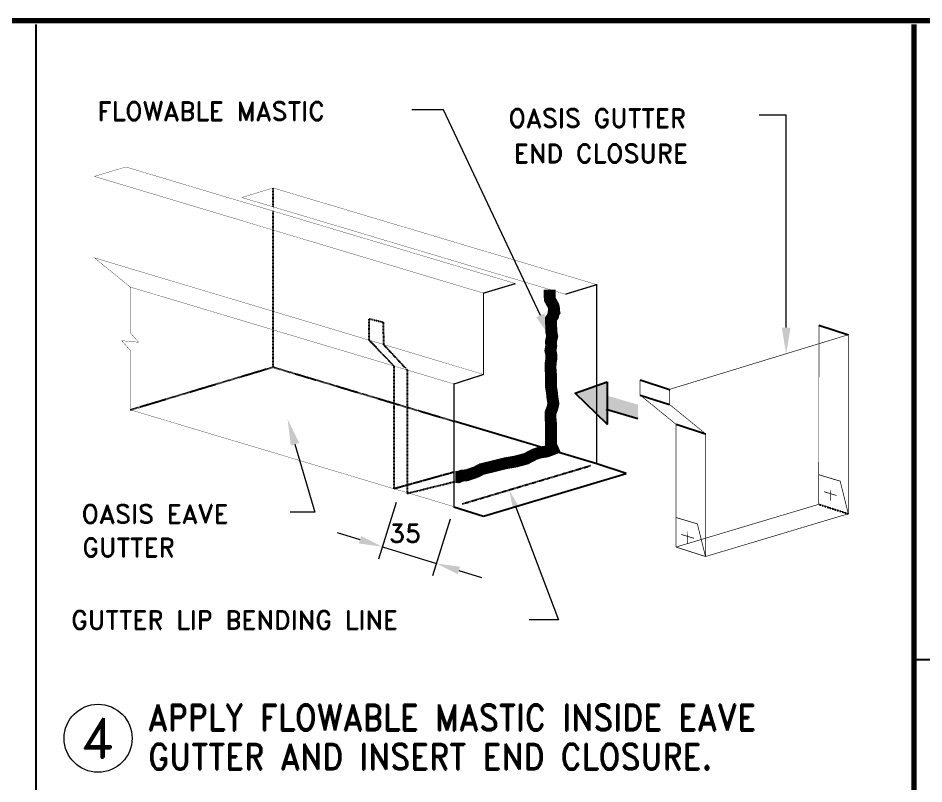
# Model space of a CAD drawing. Header units: millimetres. Extents: x 0 to 2669304, y -3314102 to 0.
# Drawn here: x 2506112 to 2523117, y -3173243 to -3158861 of the extents above; entities that cross this region are included whole.
import ezdxf

# ---------------------------------------------------------------- set-up
doc = ezdxf.new("R2010")
doc.units = ezdxf.units.MM
doc.header["$LTSCALE"] = 0.4
doc.header["$MEASUREMENT"] = 0
doc.header["$PDMODE"] = 34
doc.linetypes.add('HIDDEN', pattern=[0.375, 0.25, -0.125])
doc.linetypes.add('HIDDEN2', pattern=[0.1875, 0.125, -0.0625])
for name, color, linetype in [('COL', 4, 'Continuous'), ('M-Purlin', 213, 'Continuous'), ('SECONDARY', 6, 'Continuous'), ('TRIMS', 144, 'Continuous')]:
    doc.layers.add(name, color=color, linetype=linetype)
doc.layers.add('Dimensions', color=5, linetype='Continuous', lineweight=0)
doc.layers.add('TEXT', color=7, linetype='Continuous', lineweight=13)
doc.styles.add('ROMAND', font='romand.shx')

msp = doc.modelspace()

# ---------------------------------------------------------------- linework, layer by layer
at = {"layer": 'COL'}
msp.add_line((2506442.734, -3158979.5828), (2506442.734, -3185592.6675), dxfattribs=at)
at = {"layer": 'Defpoints', "color": 0, "linetype": 'ByBlock'}
for p in [(2513283.299, -3167723.225), (2514295.0658, -3168037.0489)]:
    msp.add_point(p, dxfattribs=at)
at = {"layer": 'Dimensions'}
for p, q in [((2514096.3342, -3160584.4622), (2513501.6162, -3160584.4622)), ((2515916.6579, -3164445.1677), (2514096.3342, -3160584.4622)), ((2520022.006, -3160680.1752), (2520530.9262, -3160680.1752)), ((2520530.9262, -3164672.8721), (2520530.9262, -3160680.1752)), ((2511309.5167, -3166864.2144), (2511681.5454, -3168136.529)), ((2513210.5322, -3167957.8248), (2512879.9497, -3169023.6211)), ((2515455.4098, -3168048.7485), (2516257.2118, -3170159.3453)), ((2511681.5454, -3168136.529), (2511220.357, -3168136.529)), ((2514222.299, -3168271.6487), (2513891.7165, -3169337.445)), ((2512530.4369, -3168658.0411), (2512108.1572, -3168527.0608)), ((2512952.7165, -3168789.0213), (2513964.4833, -3169102.8452)), ((2514386.763, -3169233.8254), (2514809.0427, -3169364.8057)), ((2516257.2118, -3170159.3453), (2515708.7689, -3170159.3453))]:
    msp.add_line(p, q, dxfattribs=at)
for points in [[(2515990.7142, -3164410.2502), (2515842.6016, -3164480.0853), (2516126.1632, -3164889.5053)], [(2520612.8015, -3164672.8721), (2520449.0509, -3164672.8721), (2520530.9262, -3165164.1239)], [(2511230.932, -3166887.1928), (2511388.1014, -3166841.2359), (2511171.6462, -3166392.7061)], [(2515401.1316, -3168069.3684), (2515509.688, -3168028.1285), (2515331.6901, -3167723.0791)], [(2512552.2669, -3168587.6611), (2512508.6068, -3168728.421), (2512952.7165, -3168789.0213)], [(2514408.5931, -3169163.4455), (2514364.933, -3169304.2054), (2513964.4833, -3169102.8452)]]:
    msp.add_solid(points, dxfattribs=at)
at = {"layer": 'M-Purlin', "linetype": 'Continuous'}
msp.add_line((2522931.5932, -3170903.5929), (2539605.6915, -3170903.5929), dxfattribs=at)
at = {"layer": 'M-Purlin', "linetype": 'Continuous', "const_width": 98.2504}
msp.add_lwpolyline([(2461913.4555, -3187894.1192), (2539605.6915, -3187894.1192), (2539605.6915, -3158910.2629), (2461913.4555, -3158910.2629)], close=True, dxfattribs=at)
msp.add_lwpolyline([(2522931.5932, -3158979.5828), (2522931.5932, -3185592.6675)], dxfattribs=at)
at = {"layer": 'SECONDARY'}
for points in [[(2517173.1174, -3165690.395), (2517173.1174, -3166488.1767), (2516571.692, -3165904.9778), (2517173.1174, -3165690.395)], [(2517154.7505, -3166207.8111), (2517749.3426, -3166382.6411)]]:
    msp.add_lwpolyline(points, dxfattribs=at)
for points in [[(2516571.692, -3165904.9778), (2517173.1174, -3165690.395), (2516571.692, -3165904.9778), (2517173.1174, -3166488.1767)], [(2517170.4466, -3165951.0039), (2517749.3426, -3166120.9246), (2517170.4466, -3166212.4219), (2517749.3426, -3166382.6411)]]:
    msp.add_solid(points, dxfattribs=at)
at = {"layer": 'TEXT'}
msp.add_circle((2507613.2637, -3172385.7876), 638.6273, dxfattribs=at)
at = {"layer": 'TRIMS', "linetype": 'Continuous'}
for p, q in [((2514849.2716, -3168215.2225), (2517529.7318, -3167412.339)), ((2514295.0648, -3168037.0486), (2514849.2716, -3168215.2225))]:
    msp.add_line(p, q, dxfattribs=at)
for points, const_width in [([(2508134.5463, -3161657.1613), (2507542.4121, -3161834.5244), (2507542.4107, -3163361.8134), (2508216.905, -3163911.6814), (2508216.905, -3164770.4119), (2508374.3659, -3164948.6784), (2508054.6493, -3164918.8067), (2508216.905, -3165101.7352), (2508216.905, -3166216.7686), (2514295.0648, -3168037.3718)], 5.8527), ([(2516975.525, -3163866.6917), (2510899.0811, -3162050.5976), (2510311.3951, -3162230.2713)], 5.8527), ([(2515449.1129, -3163846.6765), (2514849.2649, -3164026.3502), (2514849.2649, -3165553.6399), (2514295.0648, -3165732.2847), (2514295.0658, -3168037.3715)], 23.411), ([(2516975.525, -3167234.165), (2516975.525, -3163866.6917), (2516387.8389, -3164046.3653)], 23.411), ([(2521145.4863, -3164976.234), (2521145.6637, -3164628.5678)], 11.7055), ([(2518343.2003, -3165832.9788), (2518343.2, -3166117.9575), (2519017.6943, -3166667.8255), (2519017.6943, -3168972.9127), (2521698.1545, -3168170.0291), (2521699.6892, -3165162.0056), (2521699.8705, -3164806.7417), (2518343.2003, -3165832.9788)], 11.7055), ([(2517788.9935, -3165654.8049), (2517788.9932, -3165939.7836), (2518463.4875, -3166489.6516), (2518463.4875, -3168794.7387)], 11.7055), ([(2521143.9477, -3167991.8552), (2521698.1545, -3168170.0291)], 13.9351), ([(2518463.4875, -3168794.7387), (2519017.6943, -3168972.9127)], 13.9351)]:
    msp.add_lwpolyline(points, dxfattribs=dict(at, const_width=const_width))
at = {"layer": 'TRIMS'}
for points, const_width in [([(2508134.5463, -3161657.1613), (2515449.1129, -3163846.6765)], 5.8527), ([(2514849.2649, -3164026.3502), (2507542.4121, -3161834.5245)], 5.8527), ([(2516387.8389, -3164046.3653), (2510309.6791, -3162229.7584)], 5.8527), ([(2510898.8604, -3162483.3442), (2510898.8999, -3162405.8615)], 2.4582), ([(2507542.4107, -3163361.8134), (2514849.2649, -3165553.6399)], 5.8527), ([(2508216.905, -3163911.6814), (2514295.0648, -3165732.2847)], 5.8527)]:
    msp.add_lwpolyline(points, dxfattribs=dict(at, const_width=const_width))
at = {"layer": 'TRIMS', "linetype": 'HIDDEN'}
for points in [[(2510898.8999, -3162405.8615), (2510899.0811, -3162050.5976)], [(2508216.905, -3166216.7686), (2510897.3652, -3165413.885), (2510898.8604, -3162483.3442)], [(2510897.3652, -3165413.885), (2514295.0651, -3166431.4241)], [(2514443.9092, -3167985.3438), (2516864.2821, -3167263.8063)], [(2521143.9477, -3167991.8552), (2521698.1545, -3168170.0291)]]:
    msp.add_lwpolyline(points, dxfattribs=at)
at = {"layer": 'TRIMS', "color": 7, "const_width": 222.9618}
msp.add_lwpolyline([(2516089.7291, -3163960.8915), (2516089.7291, -3164076.3073), (2516097.4924, -3164147.5935), (2516161.1514, -3164264.1408), (2516168.9147, -3164287.9028), (2516172.02, -3164312.7964), (2516172.02, -3164354.6629), (2516178.2307, -3164382.9511), (2516162.7041, -3164408.9762), (2516156.4935, -3164449.7112), (2516114.5716, -3164516.4713), (2516117.677, -3164599.0728), (2516120.7823, -3164676.0166), (2516120.7823, -3164751.8289), (2516139.4142, -3164832.1674), (2516114.5716, -3164939.6624), (2516120.7823, -3165013.2117), (2516105.2557, -3165104.8654), (2516120.7823, -3165175.0201), (2516123.8876, -3165254.227), (2516111.4663, -3165331.1708), (2516108.361, -3165368.5112), (2516106.8084, -3165440.9289), (2516116.1243, -3165556.3447), (2516116.1243, -3165609.5265), (2516116.1243, -3165680.8127), (2516116.1243, -3165788.3078), (2516133.2036, -3165886.7506), (2516142.5195, -3165984.062), (2516161.1514, -3166100.6092), (2516142.5195, -3166180.9477), (2516106.8084, -3166278.259), (2516106.8084, -3166376.7019), (2516116.1243, -3166466.0925), (2516116.1243, -3166554.3516), (2516116.1243, -3166599.6127), (2516116.1243, -3166679.9511), (2516116.1243, -3166795.3669), (2516116.1243, -3166875.7053), (2516151.8355, -3166956.0437), (2516035.386, -3167000.1733), (2515911.1733, -3167018.2777), (2515804.0398, -3167054.4866), (2515651.8792, -3167134.825), (2515456.2441, -3167188.0068), (2515251.293, -3167223.0841), (2515037.026, -3167277.3974), (2514813.4431, -3167330.5792), (2514715.6256, -3167383.761), (2514537.0697, -3167445.995), (2514439.2522, -3167455.0472), (2514377.1458, -3167482.2038), (2514358.5139, -3167478.8093), (2514347.6453, -3167481.0723), (2514339.882, -3167481.0723), (2514335.224, -3167481.0723), (2514332.1187, -3167481.0723), (2514325.9081, -3167481.0723), (2514318.1448, -3167481.0723)], dxfattribs=at)
at = {"layer": 'TRIMS', "color": 7, "linetype": 'HIDDEN2'}
msp.add_lwpolyline([(2514286.4633, -3167391.4285), (2513174.1106, -3167700.707), (2513172.8758, -3165395.6888), (2512702.416, -3164909.6527), (2512702.416, -3164507.5232), (2512966.2293, -3164570.8868), (2512970.3933, -3164990.0375), (2513416.2953, -3165469.0651), (2513416.2953, -3167786.5886), (2514313.7755, -3167564.8161)], dxfattribs=at)
at = {"layer": 'TRIMS', "linetype": 'Continuous'}
for points in [[(2521145.6637, -3164628.5678), (2521699.8705, -3164806.7417)], [(2517788.9935, -3165654.8049), (2518343.2003, -3165832.9788)], [(2517788.9932, -3165939.7836), (2518343.2, -3166117.9575)], [(2517529.7318, -3167412.339), (2516975.525, -3167234.165), (2514295.0651, -3166431.4241)], [(2518463.4875, -3166489.6516), (2519017.6943, -3166667.8255)]]:
    msp.add_lwpolyline(points, dxfattribs=at)
at = {"layer": 'TRIMS', "linetype": 'HIDDEN', "const_width": 11.7055}
msp.add_lwpolyline([(2518463.4875, -3168794.7387), (2521143.9477, -3167991.8552), (2521145.4825, -3164983.8317), (2521145.4863, -3164976.234)], dxfattribs=at)
at = {"layer": 'TRIMS', "linetype": 'HIDDEN2'}
for points in [[(2521698.1545, -3168170.0291, 13.9351, 13.9351, 0), (2521544.6068, -3167556.7642, 13.9351, 13.9351, 0), (2521143.9477, -3167437.0175, 0, 0, 0)], [(2519017.6943, -3168972.9127, 13.9351, 13.9351, 0), (2518864.1466, -3168359.6478, 13.9351, 13.9351, 0), (2518463.4875, -3168239.901, 0, 0, 0)]]:
    msp.add_lwpolyline(points, format="xyseb", dxfattribs=at)
at = {"layer": 'TRIMS', "color": 7, "linetype": 'Continuous', "const_width": 13.9351}
for points in [[(2521239.9229, -3167754.734), (2521480.2241, -3167826.5539)], [(2518559.4627, -3168557.6176), (2518799.7639, -3168629.4375)]]:
    msp.add_lwpolyline(points, dxfattribs=at)
for points in [[(2521361.1057, -3167650.1517), (2521361.1057, -3167920.9038)], [(2518680.6455, -3168453.0352), (2518680.6455, -3168723.7874)]]:
    msp.add_lwpolyline(points, close=True, dxfattribs=at)

# ---------------------------------------------------------------- texts
at = {"layer": 'TEXT', "linetype": 'Continuous', "style": 'ROMAND'}
for s, height, p in [('FLOWABLE MASTIC', 348.377834, (2507599.6679, -3160781.9343)), ('OASIS GUTTER', 348.377834, (2515317.8149, -3160913.7439)), ('END CLOSURE', 348.377834, (2515417.3534, -3161576.099)), ('OASIS EAVE', 348.37783, (2507302.7169, -3168349.2449)), ('35', 348.37783, (2513079.1755, -3168710.6372)), ('GUTTER', 348.37783, (2507317.0675, -3168977.1949)), ('GUTTER LIP BENDING LINE', 348.377834, (2507106.7183, -3170339.1016))]:
    msp.add_text(s, height=height, dxfattribs=at).set_placement(p)
at = {"layer": 'TEXT', "style": 'ROMAND', "width": 0.9}
for s, p in [('APPLY FLOWABLE MASTIC INSIDE EAVE', (2508544.6725, -3172237.8442)), ('GUTTER AND INSERT END CLOSURE.', (2508552.024, -3172974.9116))]:
    msp.add_text(s, height=487.088652, dxfattribs=at).set_placement(p)
at = {"layer": 'TEXT', "style": 'ROMAND'}
msp.add_text('4', height=736.8777, dxfattribs=at).set_placement((2507274.6493, -3172748.2454))

doc.saveas('drawing.dxf')
